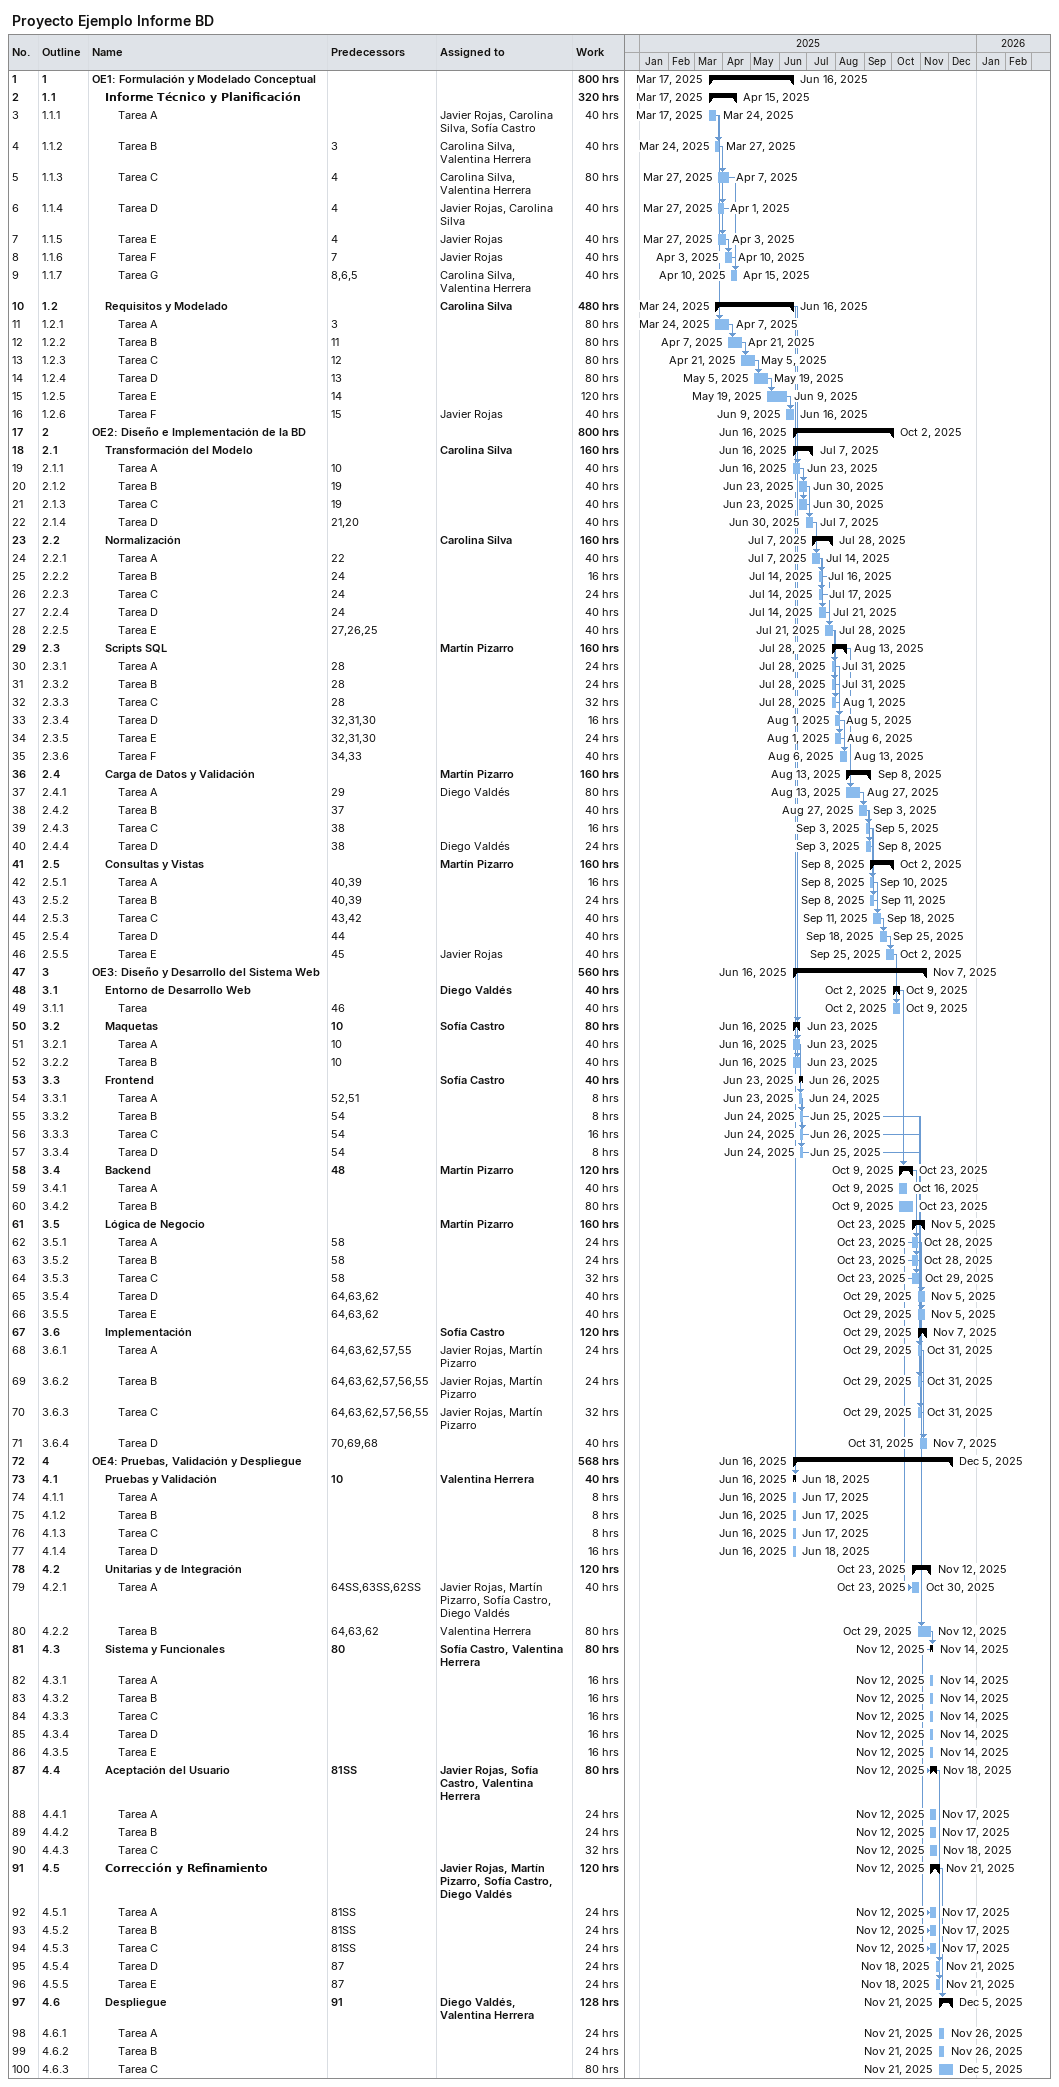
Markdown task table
Proyecto Ejemplo Informe BD

| ID | WBS | Task | Start | Finish | Predecessors | Resources | Work (h) |
|---|---|---|---|---|---|---|---|
| 1 | 1 | **OE1: Formulación y Modelado Conceptual** | 2025-03-17 | 2025-06-16 |  |  | 800 |
| 2 | 1.1 | **Informe Técnico y Planiﬁcación** | 2025-03-17 | 2025-04-15 |  |  | 320 |
| 3 | 1.1.1 | Tarea A | 2025-03-17 | 2025-03-24 |  | Javier Rojas, Carolina Silva, Sofía Castro | 40 |
| 4 | 1.1.2 | Tarea B | 2025-03-24 | 2025-03-27 | 3 | Carolina Silva, Valentina Herrera | 40 |
| 5 | 1.1.3 | Tarea C | 2025-03-27 | 2025-04-07 | 4 | Carolina Silva, Valentina Herrera | 80 |
| 6 | 1.1.4 | Tarea D | 2025-03-27 | 2025-04-01 | 4 | Javier Rojas, Carolina Silva | 40 |
| 7 | 1.1.5 | Tarea E | 2025-03-27 | 2025-04-03 | 4 | Javier Rojas | 40 |
| 8 | 1.1.6 | Tarea F | 2025-04-03 | 2025-04-10 | 7 | Javier Rojas | 40 |
| 9 | 1.1.7 | Tarea G | 2025-04-10 | 2025-04-15 | 8, 6, 5 | Carolina Silva, Valentina Herrera | 40 |
| 10 | 1.2 | **Requisitos y Modelado** | 2025-03-24 | 2025-06-16 |  | Carolina Silva | 480 |
| 11 | 1.2.1 | Tarea A | 2025-03-24 | 2025-04-07 | 3 |  | 80 |
| 12 | 1.2.2 | Tarea B | 2025-04-07 | 2025-04-21 | 11 |  | 80 |
| 13 | 1.2.3 | Tarea C | 2025-04-21 | 2025-05-05 | 12 |  | 80 |
| 14 | 1.2.4 | Tarea D | 2025-05-05 | 2025-05-19 | 13 |  | 80 |
| 15 | 1.2.5 | Tarea E | 2025-05-19 | 2025-06-09 | 14 |  | 120 |
| 16 | 1.2.6 | Tarea F | 2025-06-09 | 2025-06-16 | 15 | Javier Rojas | 40 |
| 17 | 2 | **OE2: Diseño e Implementación de la BD** | 2025-06-16 | 2025-10-02 |  |  | 800 |
| 18 | 2.1 | **Transformación del Modelo** | 2025-06-16 | 2025-07-07 |  | Carolina Silva | 160 |
| 19 | 2.1.1 | Tarea A | 2025-06-16 | 2025-06-23 | 10 |  | 40 |
| 20 | 2.1.2 | Tarea B | 2025-06-23 | 2025-06-30 | 19 |  | 40 |
| 21 | 2.1.3 | Tarea C | 2025-06-23 | 2025-06-30 | 19 |  | 40 |
| 22 | 2.1.4 | Tarea D | 2025-06-30 | 2025-07-07 | 21, 20 |  | 40 |
| 23 | 2.2 | **Normalización** | 2025-07-07 | 2025-07-28 |  | Carolina Silva | 160 |
| 24 | 2.2.1 | Tarea A | 2025-07-07 | 2025-07-14 | 22 |  | 40 |
| 25 | 2.2.2 | Tarea B | 2025-07-14 | 2025-07-16 | 24 |  | 16 |
| 26 | 2.2.3 | Tarea C | 2025-07-14 | 2025-07-17 | 24 |  | 24 |
| 27 | 2.2.4 | Tarea D | 2025-07-14 | 2025-07-21 | 24 |  | 40 |
| 28 | 2.2.5 | Tarea E | 2025-07-21 | 2025-07-28 | 27, 26, 25 |  | 40 |
| 29 | 2.3 | **Scripts SQL** | 2025-07-28 | 2025-08-13 |  | Martín Pizarro | 160 |
| 30 | 2.3.1 | Tarea A | 2025-07-28 | 2025-07-31 | 28 |  | 24 |
| 31 | 2.3.2 | Tarea B | 2025-07-28 | 2025-07-31 | 28 |  | 24 |
| 32 | 2.3.3 | Tarea C | 2025-07-28 | 2025-08-01 | 28 |  | 32 |
| 33 | 2.3.4 | Tarea D | 2025-08-01 | 2025-08-05 | 32, 31, 30 |  | 16 |
| 34 | 2.3.5 | Tarea E | 2025-08-01 | 2025-08-06 | 32, 31, 30 |  | 24 |
| 35 | 2.3.6 | Tarea F | 2025-08-06 | 2025-08-13 | 34, 33 |  | 40 |
| 36 | 2.4 | **Carga de Datos y Validación** | 2025-08-13 | 2025-09-08 |  | Martín Pizarro | 160 |
| 37 | 2.4.1 | Tarea A | 2025-08-13 | 2025-08-27 | 29 | Diego Valdés | 80 |
| 38 | 2.4.2 | Tarea B | 2025-08-27 | 2025-09-03 | 37 |  | 40 |
| 39 | 2.4.3 | Tarea C | 2025-09-03 | 2025-09-05 | 38 |  | 16 |
| 40 | 2.4.4 | Tarea D | 2025-09-03 | 2025-09-08 | 38 | Diego Valdés | 24 |
| 41 | 2.5 | **Consultas y Vistas** | 2025-09-08 | 2025-10-02 |  | Martín Pizarro | 160 |
| 42 | 2.5.1 | Tarea A | 2025-09-08 | 2025-09-10 | 40, 39 |  | 16 |
| 43 | 2.5.2 | Tarea B | 2025-09-08 | 2025-09-11 | 40, 39 |  | 24 |
| 44 | 2.5.3 | Tarea C | 2025-09-11 | 2025-09-18 | 43, 42 |  | 40 |
| 45 | 2.5.4 | Tarea D | 2025-09-18 | 2025-09-25 | 44 |  | 40 |
| 46 | 2.5.5 | Tarea E | 2025-09-25 | 2025-10-02 | 45 | Javier Rojas | 40 |
| 47 | 3 | **OE3: Diseño y Desarrollo del Sistema Web** | 2025-06-16 | 2025-11-07 |  |  | 560 |
| 48 | 3.1 | **Entorno de Desarrollo Web** | 2025-10-02 | 2025-10-09 |  | Diego Valdés | 40 |
| 49 | 3.1.1 | Tarea | 2025-10-02 | 2025-10-09 | 46 |  | 40 |
| 50 | 3.2 | **Maquetas** | 2025-06-16 | 2025-06-23 | 10 | Sofía Castro | 80 |
| 51 | 3.2.1 | Tarea A | 2025-06-16 | 2025-06-23 | 10 |  | 40 |
| 52 | 3.2.2 | Tarea B | 2025-06-16 | 2025-06-23 | 10 |  | 40 |
| 53 | 3.3 | **Frontend** | 2025-06-23 | 2025-06-26 |  | Sofía Castro | 40 |
| 54 | 3.3.1 | Tarea A | 2025-06-23 | 2025-06-24 | 52, 51 |  | 8 |
| 55 | 3.3.2 | Tarea B | 2025-06-24 | 2025-06-25 | 54 |  | 8 |
| 56 | 3.3.3 | Tarea C | 2025-06-24 | 2025-06-26 | 54 |  | 16 |
| 57 | 3.3.4 | Tarea D | 2025-06-24 | 2025-06-25 | 54 |  | 8 |
| 58 | 3.4 | **Backend** | 2025-10-09 | 2025-10-23 | 48 | Martín Pizarro | 120 |
| 59 | 3.4.1 | Tarea A | 2025-10-09 | 2025-10-16 |  |  | 40 |
| 60 | 3.4.2 | Tarea B | 2025-10-09 | 2025-10-23 |  |  | 80 |
| 61 | 3.5 | **Lógica de Negocio** | 2025-10-23 | 2025-11-05 |  | Martín Pizarro | 160 |
| 62 | 3.5.1 | Tarea A | 2025-10-23 | 2025-10-28 | 58 |  | 24 |
| 63 | 3.5.2 | Tarea B | 2025-10-23 | 2025-10-28 | 58 |  | 24 |
| 64 | 3.5.3 | Tarea C | 2025-10-23 | 2025-10-29 | 58 |  | 32 |
| 65 | 3.5.4 | Tarea D | 2025-10-29 | 2025-11-05 | 64, 63, 62 |  | 40 |
| 66 | 3.5.5 | Tarea E | 2025-10-29 | 2025-11-05 | 64, 63, 62 |  | 40 |
| 67 | 3.6 | **Implementación** | 2025-10-29 | 2025-11-07 |  | Sofía Castro | 120 |
| 68 | 3.6.1 | Tarea A | 2025-10-29 | 2025-10-31 | 64, 63, 62, 57, 55 | Javier Rojas, Martín Pizarro | 24 |
| 69 | 3.6.2 | Tarea B | 2025-10-29 | 2025-10-31 | 64, 63, 62, 57, 56, 55 | Javier Rojas, Martín Pizarro | 24 |
| 70 | 3.6.3 | Tarea C | 2025-10-29 | 2025-10-31 | 64, 63, 62, 57, 56, 55 | Javier Rojas, Martín Pizarro | 32 |
| 71 | 3.6.4 | Tarea D | 2025-10-31 | 2025-11-07 | 70, 69, 68 |  | 40 |
| 72 | 4 | **OE4: Pruebas, Validación y Despliegue** | 2025-06-16 | 2025-12-05 |  |  | 568 |
| 73 | 4.1 | **Pruebas y Validación** | 2025-06-16 | 2025-06-18 | 10 | Valentina Herrera | 40 |
| 74 | 4.1.1 | Tarea A | 2025-06-16 | 2025-06-17 |  |  | 8 |
| 75 | 4.1.2 | Tarea B | 2025-06-16 | 2025-06-17 |  |  | 8 |
| 76 | 4.1.3 | Tarea C | 2025-06-16 | 2025-06-17 |  |  | 8 |
| 77 | 4.1.4 | Tarea D | 2025-06-16 | 2025-06-18 |  |  | 16 |
| 78 | 4.2 | **Unitarias y de Integración** | 2025-10-23 | 2025-11-12 |  |  | 120 |
| 79 | 4.2.1 | Tarea A | 2025-10-23 | 2025-10-30 | 64SS, 63SS, 62SS | Javier Rojas, Martín Pizarro, Sofía Castro, Diego Valdés | 40 |
| 80 | 4.2.2 | Tarea B | 2025-10-29 | 2025-11-12 | 64, 63, 62 | Valentina Herrera | 80 |
| 81 | 4.3 | **Sistema y Funcionales** | 2025-11-12 | 2025-11-14 | 80 | Sofía Castro, Valentina Herrera | 80 |
| 82 | 4.3.1 | Tarea A | 2025-11-12 | 2025-11-14 |  |  | 16 |
| 83 | 4.3.2 | Tarea B | 2025-11-12 | 2025-11-14 |  |  | 16 |
| 84 | 4.3.3 | Tarea C | 2025-11-12 | 2025-11-14 |  |  | 16 |
| 85 | 4.3.4 | Tarea D | 2025-11-12 | 2025-11-14 |  |  | 16 |
| 86 | 4.3.5 | Tarea E | 2025-11-12 | 2025-11-14 |  |  | 16 |
| 87 | 4.4 | **Aceptación del Usuario** | 2025-11-12 | 2025-11-18 | 81SS | Javier Rojas, Sofía Castro, Valentina Herrera | 80 |
| 88 | 4.4.1 | Tarea A | 2025-11-12 | 2025-11-17 |  |  | 24 |
| 89 | 4.4.2 | Tarea B | 2025-11-12 | 2025-11-17 |  |  | 24 |
| 90 | 4.4.3 | Tarea C | 2025-11-12 | 2025-11-18 |  |  | 32 |
| 91 | 4.5 | **Corrección y Reﬁnamiento** | 2025-11-12 | 2025-11-21 |  | Javier Rojas, Martín Pizarro, Sofía Castro, Diego Valdés | 120 |
| 92 | 4.5.1 | Tarea A | 2025-11-12 | 2025-11-17 | 81SS |  | 24 |
| 93 | 4.5.2 | Tarea B | 2025-11-12 | 2025-11-17 | 81SS |  | 24 |
| 94 | 4.5.3 | Tarea C | 2025-11-12 | 2025-11-17 | 81SS |  | 24 |
| 95 | 4.5.4 | Tarea D | 2025-11-18 | 2025-11-21 | 87 |  | 24 |
| 96 | 4.5.5 | Tarea E | 2025-11-18 | 2025-11-21 | 87 |  | 24 |
| 97 | 4.6 | **Despliegue** | 2025-11-21 | 2025-12-05 | 91 | Diego Valdés, Valentina Herrera | 128 |
| 98 | 4.6.1 | Tarea A | 2025-11-21 | 2025-11-26 |  |  | 24 |
| 99 | 4.6.2 | Tarea B | 2025-11-21 | 2025-11-26 |  |  | 24 |
| 100 | 4.6.3 | Tarea C | 2025-11-21 | 2025-12-05 |  |  | 80 |
